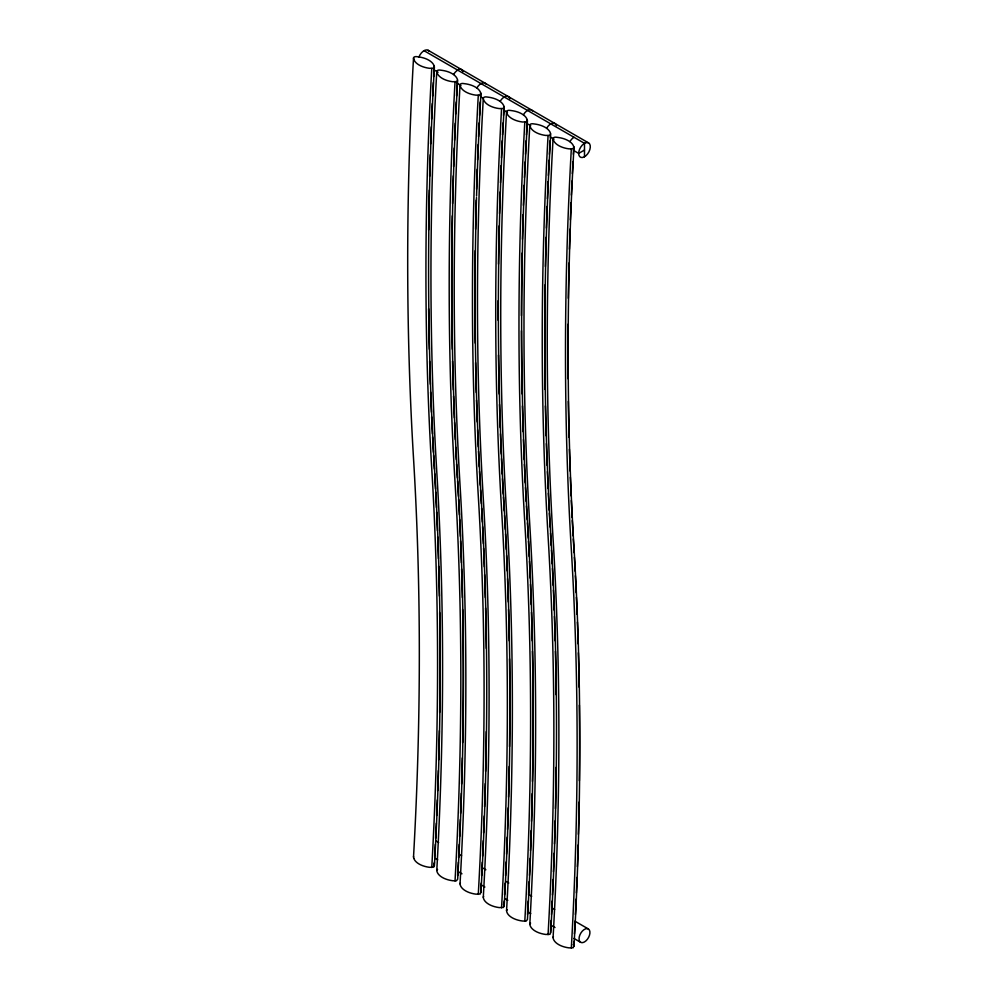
<?xml version="1.0" encoding="UTF-8"?>
<svg xmlns="http://www.w3.org/2000/svg" width="998" height="998" viewBox="0 0 998 998"><rect width="100%" height="100%" fill="white"/><g stroke="black" fill="none" stroke-linecap="round" stroke-linejoin="round"><path stroke-width="1.5" d="M584.491 150.049L578.678 153.405L573.451 150.386M413.783 59.269A19.174 10.367 3 0 0 429.427 68.301L433.693 68.151L434.205 66.18A19.199 10.379 3 0 0 428.766 60.142L426.932 59.206A19.199 10.379 3 0 0 417.987 56.824L416.952 56.674A2.732 1.472 3 0 0 413.521 57.984A3651.345 2108.113 -60 0 0 413.521 458.344A3635.053 2098.707 -60 0 1 413.521 856.995L413.771 858.268M436.775 71.407L437.037 72.692A19.174 10.367 3 0 0 452.68 81.724L456.959 81.587L457.458 79.615A19.199 10.379 3 0 0 452.032 73.578L450.185 72.629A19.199 10.379 3 0 0 441.241 70.247L440.218 70.11A2.732 1.472 3 0 0 436.775 71.407A3651.345 2108.113 -60 0 0 436.775 471.78A3635.053 2098.707 -60 0 1 436.775 870.418L437.037 871.703A19.174 10.367 3 0 0 452.68 880.735L456.385 880.81L457.658 879.188A3639.157 2101.077 -60 0 0 457.658 480.113A3647.241 2105.743 -60 0 1 457.658 80.177M460.041 84.842L460.29 86.115A19.174 10.367 3 0 0 475.946 95.159L480.213 95.01L480.724 93.039A19.199 10.379 3 0 0 475.285 87.001L473.451 86.065A19.199 10.379 3 0 0 464.507 83.682L463.471 83.533A2.732 1.472 3 0 0 460.041 84.842A3651.345 2108.113 -60 0 0 460.041 485.203A3635.053 2098.707 -60 0 1 460.041 883.854L460.29 885.126A19.174 10.367 3 0 0 475.946 894.158L480.213 894.021L480.724 892.05A3639.718 2101.401 -60 0 0 481.211 883.093M483.294 98.266L483.556 99.55A19.174 10.367 3 0 0 499.2 108.582L503.479 108.445L503.978 106.474A19.199 10.379 3 0 0 498.551 100.424L496.705 99.488A19.199 10.379 3 0 0 487.76 97.105L486.737 96.968A2.732 1.472 3 0 0 483.294 98.266A3651.345 2108.113 -60 0 0 483.294 498.638A3635.053 2098.707 -60 0 1 483.294 897.277L483.556 898.562A19.174 10.367 3 0 0 499.2 907.594L503.479 907.456L503.978 905.485A19.199 10.379 3 0 0 503.466 904.163M506.822 112.986A19.174 10.367 3 0 0 522.465 122.005L526.732 121.868L527.243 119.897A19.199 10.379 3 0 0 521.804 113.859L519.97 112.911A19.199 10.379 3 0 0 511.026 110.541L509.99 110.391A2.732 1.472 3 0 0 506.547 111.701A3651.345 2108.113 -60 0 0 506.56 512.061A3635.053 2098.707 -60 0 1 506.56 910.712L506.809 911.985A19.174 10.367 3 0 0 522.465 921.017L526.171 921.092L527.443 919.47A3639.157 2101.077 -60 0 0 527.443 520.395A3647.241 2105.743 -60 0 1 527.443 120.459M529.813 125.124L530.075 126.409A19.174 10.367 3 0 0 545.719 135.441L549.998 135.304L550.497 133.333A19.199 10.379 3 0 0 545.07 127.282L543.224 126.347A19.199 10.379 3 0 0 534.279 123.964L533.256 123.827A2.732 1.472 3 0 0 529.813 125.124A3651.345 2108.113 -60 0 0 529.813 525.484A3635.053 2098.707 -60 0 1 529.813 924.136L530.075 925.408A19.174 10.367 3 0 0 545.719 934.452L549.998 934.303L550.497 932.344A3639.718 2101.401 -60 0 0 551.158 920.405M553.067 138.56L553.329 139.832A19.174 10.367 3 0 0 568.985 148.864L573.251 148.727L573.763 146.756A19.199 10.379 3 0 0 568.324 140.718L566.49 139.77A19.199 10.379 3 0 0 557.545 137.4L556.51 137.25A2.732 1.472 3 0 0 553.067 138.56A3651.345 2108.113 -60 0 0 553.079 538.92A3635.053 2098.707 -60 0 1 553.079 937.559L553.329 938.844A19.174 10.367 3 0 0 568.985 947.875L573.251 947.738L573.763 945.767A19.199 10.379 3 0 0 573.251 944.445M413.783 858.28A19.174 10.367 3 0 0 429.427 867.312L433.693 867.162L434.205 865.191A19.199 10.379 3 0 0 433.693 863.881M428.117 50.274L588.608 142.926A8.221 4.753 -60 0 1 586.001 155.663A8.221 4.753 -60 0 1 578.877 151.559A8.221 4.753 -60 0 1 588.608 142.926M424 50.673L584.491 143.338L584.491 156.761M434.043 69.897L438.072 72.23M457.084 83.208L460.964 85.441M480.35 96.631L482.932 98.128M503.603 110.067L507.483 112.3M526.857 123.49L530.736 125.736M550.123 136.926L554.002 139.159M435.951 840.965L438.658 842.524M458.88 854.201L461.575 855.76M481.809 867.437L485.851 869.769M506.086 881.446L508.78 883.005M529.015 894.695L531.709 896.241M551.944 907.93L554.639 909.477M574.86 921.166L588.346 928.951A7.722 4.454 -60 0 1 585.901 940.902A7.722 4.454 -60 0 1 579.227 937.047A7.722 4.454 -60 0 1 588.346 928.951M434.978 858.218L437.685 859.777M457.907 871.454L461.949 873.799M480.836 884.69L484.878 887.035M505.113 898.711L507.807 900.271M528.042 911.947L530.736 913.507M550.971 925.183L555.013 927.516M573.887 938.419L580.636 942.312M506.56 111.701L506.809 112.974M413.521 57.984L413.771 59.256M431.76 68.513A3651.345 2108.113 -60 0 0 431.76 468.885A3635.053 2098.707 -60 0 1 431.76 867.524M434.404 66.754A3647.241 2105.743 -60 0 0 434.404 466.677A3639.157 2101.077 -60 0 1 434.404 865.765M433.581 455.338A3646.68 2105.418 -60 0 0 434.205 466.054A3639.718 2101.401 -60 0 1 434.392 469.11M433.406 452.269A3646.68 2105.418 -60 0 1 432.583 436.887M432.421 433.818A3646.68 2105.418 -60 0 1 431.623 416.827M431.423 412.186A3646.68 2105.418 -60 0 1 430.612 392.027M430.338 384.255A3646.68 2105.418 -60 0 1 429.627 361.226M429.327 349.275A3646.68 2105.418 -60 0 1 428.604 308.769M428.604 229.939A3646.68 2105.418 -60 0 1 429.29 190.144M429.627 176.309A3646.68 2105.418 -60 0 1 430.263 154.727M430.625 143.912A3646.68 2105.418 -60 0 1 431.273 126.883M431.598 119.124A3646.68 2105.418 -60 0 1 432.284 103.592M432.645 96.02A3646.68 2105.418 -60 0 1 433.319 82.609M433.631 76.646A3646.68 2105.418 -60 0 1 434.205 66.18M434.654 473.713A3639.718 2101.401 -60 0 1 435.502 489.045M435.664 492.114A3639.718 2101.401 -60 0 1 436.425 507.508M436.637 512.136A3639.718 2101.401 -60 0 1 437.436 530.674M437.673 536.862A3639.718 2101.401 -60 0 1 438.421 558.606M438.646 566.253A3639.718 2101.401 -60 0 1 439.37 596.08M439.644 612.56A3639.718 2101.401 -60 0 1 439.644 712.41M439.332 730.736A3639.718 2101.401 -60 0 1 438.646 759.865M438.334 770.631A3639.718 2101.401 -60 0 1 437.66 790.678M437.311 799.947A3639.718 2101.401 -60 0 1 436.675 815.416M436.338 823.175A3639.718 2101.401 -60 0 1 435.615 838.37M435.328 844.32A3639.718 2101.401 -60 0 1 434.691 856.247M434.367 862.21A3639.718 2101.401 -60 0 1 434.205 865.191M413.521 856.995A2.732 1.472 3 0 1 413.609 856.608M418.973 56.948A8.221 4.753 -60 0 1 429.04 51.135M476.882 87.924A8.221 4.753 -60 0 1 486.026 84.032M453.616 74.488A8.221 4.753 -60 0 1 457.733 70.147M455.026 81.948A3651.345 2108.113 -60 0 0 455.026 482.308A3635.053 2098.707 -60 0 1 455.026 880.96M457.371 477.955A3646.68 2105.418 -60 0 1 456.573 464.157M456.323 459.554A3646.68 2105.418 -60 0 1 455.687 447.241M455.313 439.532A3646.68 2105.418 -60 0 1 454.552 422.528M454.352 417.875A3646.68 2105.418 -60 0 1 453.541 396.131M453.341 389.894A3646.68 2105.418 -60 0 1 452.543 361.201M452.294 349.238A3646.68 2105.418 -60 0 1 452.294 215.842M452.543 203.567A3646.68 2105.418 -60 0 1 453.279 175.873M453.579 166.616A3646.68 2105.418 -60 0 1 454.227 148.053M454.527 140.319A3646.68 2105.418 -60 0 1 455.25 123.241M455.687 113.909A3646.68 2105.418 -60 0 1 456.261 101.996M456.573 96.033A3646.68 2105.418 -60 0 1 457.296 82.597M457.558 481.011A3639.718 2101.401 -60 0 1 458.431 496.33M458.593 499.399A3639.718 2101.401 -60 0 1 459.392 514.768M459.616 519.397A3639.718 2101.401 -60 0 1 460.377 536.363M460.565 541.003A3639.718 2101.401 -60 0 1 461.375 562.71M461.575 568.922A3639.718 2101.401 -60 0 1 462.373 597.565M462.623 609.516A3639.718 2101.401 -60 0 1 462.623 742.637M462.299 757.944A3639.718 2101.401 -60 0 1 461.587 784.066M461.301 793.31A3639.718 2101.401 -60 0 1 460.577 813.37M460.328 819.558A3639.718 2101.401 -60 0 1 459.591 836.598M459.242 844.358A3639.718 2101.401 -60 0 1 458.581 857.744M458.356 862.222A3639.718 2101.401 -60 0 1 457.633 875.633M436.775 870.418A2.732 1.472 3 0 1 437.573 869.408M457.346 69.922A8.221 4.753 -60 0 1 462.96 71.656M478.279 95.371A3651.345 2108.113 -60 0 0 478.279 495.744A3635.053 2098.707 -60 0 1 478.279 894.383M476.508 197.579A3647.241 2105.743 -60 0 0 480.924 493.536A3639.157 2101.077 -60 0 1 480.924 892.611M476.557 196.045A3647.241 2105.743 -60 0 1 480.924 93.612M480.537 489.856A3646.68 2105.418 -60 0 0 480.724 492.912A3639.718 2101.401 -60 0 1 481.348 503.628M480.275 485.253A3646.68 2105.418 -60 0 1 479.502 471.443M479.252 466.827A3646.68 2105.418 -60 0 1 478.491 451.408M478.279 446.78A3646.68 2105.418 -60 0 1 477.555 429.751M477.244 421.992A3646.68 2105.418 -60 0 1 476.495 400.21M476.271 392.551A3646.68 2105.418 -60 0 1 475.547 362.661M475.223 343.15A3646.68 2105.418 -60 0 1 475.198 250.685M475.547 229.266A3646.68 2105.418 -60 0 1 476.233 200.087M476.545 189.296A3646.68 2105.418 -60 0 1 477.206 169.223M477.543 159.942A3646.68 2105.418 -60 0 1 478.179 144.436M478.516 136.664A3646.68 2105.418 -60 0 1 479.152 122.879M479.527 115.431A3646.68 2105.418 -60 0 1 480.225 102.008M480.549 96.033A3646.68 2105.418 -60 0 1 480.724 93.039M481.61 508.231A3639.718 2101.401 -60 0 1 482.346 522.054M482.57 526.67A3639.718 2101.401 -60 0 1 483.369 543.623M483.568 548.251A3639.718 2101.401 -60 0 1 484.304 566.827M484.579 574.586A3639.718 2101.401 -60 0 1 485.29 597.577M485.564 608.007A3639.718 2101.401 -60 0 1 486.288 648.426M486.276 731.634A3639.718 2101.401 -60 0 1 485.564 771.379M485.253 783.655A3639.718 2101.401 -60 0 1 484.554 806.733M484.23 815.99A3639.718 2101.401 -60 0 1 483.581 832.993M483.269 840.728A3639.718 2101.401 -60 0 1 482.57 856.234M482.284 862.247A3639.718 2101.401 -60 0 1 481.61 875.645M460.041 883.854A2.732 1.472 3 0 1 460.402 883.118M500.135 101.347A8.221 4.753 -60 0 1 509.866 98.74M501.545 108.807A3651.345 2108.113 -60 0 0 501.545 509.167A3635.053 2098.707 -60 0 1 501.545 907.818M504.177 107.035A3647.241 2105.743 -60 0 0 504.177 506.972A3639.157 2101.077 -60 0 1 504.177 906.047M503.441 497.154A3646.68 2105.418 -60 0 0 503.978 506.348A3639.718 2101.401 -60 0 1 504.252 510.926M503.266 494.085A3646.68 2105.418 -60 0 1 502.443 478.716M502.206 474.1A3646.68 2105.418 -60 0 1 501.47 458.668M501.27 454.028A3646.68 2105.418 -60 0 1 500.447 433.868M500.223 427.655A3646.68 2105.418 -60 0 1 499.487 404.489M499.212 394.048A3646.68 2105.418 -60 0 1 498.464 355.063M498.177 320.37A3646.68 2105.418 -60 0 1 498.177 300.66M498.464 264.121A3646.68 2105.418 -60 0 1 499.175 225.822M499.487 213.51A3646.68 2105.418 -60 0 1 500.148 191.928M500.46 182.659A3646.68 2105.418 -60 0 1 501.108 165.618M501.433 157.859A3646.68 2105.418 -60 0 1 502.206 140.768M502.493 134.817A3646.68 2105.418 -60 0 1 503.092 122.891M503.491 115.431A3646.68 2105.418 -60 0 1 503.978 106.474M504.526 515.529A3639.718 2101.401 -60 0 1 505.287 529.327M505.524 533.942A3639.718 2101.401 -60 0 1 506.273 549.337M506.56 555.499A3639.718 2101.401 -60 0 1 507.209 570.956M507.508 578.703A3639.718 2101.401 -60 0 1 508.294 602.006M508.506 609.516A3639.718 2101.401 -60 0 1 509.23 640.853M509.504 658.842A3639.718 2101.401 -60 0 1 509.504 746.591M509.205 766.439A3639.718 2101.401 -60 0 1 508.506 797.078M508.207 807.844A3639.718 2101.401 -60 0 1 507.495 829.413M507.209 837.135A3639.718 2101.401 -60 0 1 506.522 854.163M506.186 861.91A3639.718 2101.401 -60 0 1 505.537 875.683M505.175 883.118A3639.718 2101.401 -60 0 1 504.551 895.031M504.227 901.007A3639.718 2101.401 -60 0 1 503.978 905.485M483.294 897.277A2.732 1.472 3 0 1 483.656 896.553M523.401 114.782A8.221 4.753 -60 0 1 532.545 110.89M524.798 122.23A3651.345 2108.113 -60 0 0 524.798 522.59A3635.053 2098.707 -60 0 1 524.798 921.241M527.243 519.771A3646.68 2105.418 -60 0 1 526.433 505.974M526.183 501.37A3646.68 2105.418 -60 0 1 525.459 487.523M525.235 482.895A3646.68 2105.418 -60 0 1 524.387 464.357M524.2 459.704A3646.68 2105.418 -60 0 1 523.426 439.532M523.164 431.747A3646.68 2105.418 -60 0 1 522.428 405.974M522.154 394.01A3646.68 2105.418 -60 0 1 521.43 330.775M521.43 315.605A3646.68 2105.418 -60 0 1 522.129 253.055M522.428 239.246A3646.68 2105.418 -60 0 1 523.102 214.62M523.401 205.351A3646.68 2105.418 -60 0 1 524.125 185.241M524.437 177.494A3646.68 2105.418 -60 0 1 525.098 161.975M525.459 154.191A3646.68 2105.418 -60 0 1 526.121 140.793M526.433 134.83A3646.68 2105.418 -60 0 1 527.243 119.897M527.418 522.827A3639.718 2101.401 -60 0 1 528.291 538.147M528.453 541.228A3639.718 2101.401 -60 0 1 529.239 556.597M529.464 561.225A3639.718 2101.401 -60 0 1 530.212 578.204M530.462 584.391A3639.718 2101.401 -60 0 1 531.21 604.551M531.46 612.323A3639.718 2101.401 -60 0 1 532.221 640.828M532.433 651.295A3639.718 2101.401 -60 0 1 532.433 781.397M532.184 793.635A3639.718 2101.401 -60 0 1 531.46 821.267M531.173 830.511A3639.718 2101.401 -60 0 1 530.462 850.57M530.163 858.292A3639.718 2101.401 -60 0 1 529.439 875.333M529.165 881.546A3639.718 2101.401 -60 0 1 528.503 895.056M528.204 901.019A3639.718 2101.401 -60 0 1 527.493 914.43M506.547 910.712A2.732 1.472 3 0 1 507.346 909.689M546.654 128.206A8.221 4.753 -60 0 1 556.385 125.598M548.064 135.666A3651.345 2108.113 -60 0 0 548.064 536.026A3635.053 2098.707 -60 0 1 548.064 934.677M550.696 133.894A3647.241 2105.743 -60 0 0 550.696 533.818A3639.157 2101.077 -60 0 1 550.696 932.905M550.135 527.069A3646.68 2105.418 -60 0 1 549.362 513.259M549.199 510.19A3646.68 2105.418 -60 0 1 548.351 493.249M548.127 488.608A3646.68 2105.418 -60 0 1 547.391 471.592M547.141 465.38A3646.68 2105.418 -60 0 1 546.38 443.611M546.131 435.814A3646.68 2105.418 -60 0 1 545.382 405.936M545.083 389.445A3646.68 2105.418 -60 0 1 545.07 284.867M545.382 266.491A3646.68 2105.418 -60 0 1 546.093 237.287M546.368 228.043A3646.68 2105.418 -60 0 1 547.091 206.411M547.391 198.677A3646.68 2105.418 -60 0 1 548.089 181.611M548.364 175.399A3646.68 2105.418 -60 0 1 549.075 160.179M549.374 154.228A3646.68 2105.418 -60 0 1 550.085 140.793M550.497 533.194A3639.718 2101.401 -60 0 1 551.208 545.444M551.47 550.048A3639.718 2101.401 -60 0 1 552.193 563.87M552.43 568.486A3639.718 2101.401 -60 0 1 553.216 585.452M553.416 590.08A3639.718 2101.401 -60 0 1 554.189 610.215M554.414 616.427A3639.718 2101.401 -60 0 1 555.15 640.841M555.412 651.27A3639.718 2101.401 -60 0 1 556.136 694.72M556.098 767.362A3639.718 2101.401 -60 0 1 555.412 808.592M555.113 820.867A3639.718 2101.401 -60 0 1 554.439 843.934M554.115 853.19A3639.718 2101.401 -60 0 1 553.428 871.728M553.104 879.463A3639.718 2101.401 -60 0 1 552.418 894.969M552.131 901.044A3639.718 2101.401 -60 0 1 551.47 914.442M529.813 924.136A2.732 1.472 3 0 1 530.612 923.113M569.92 141.629A8.221 4.753 -60 0 1 574.025 137.287M571.318 149.089A3651.345 2108.113 -60 0 0 571.318 549.449A3635.053 2098.707 -60 0 1 571.318 948.1M573.962 147.317A3647.241 2105.743 -60 0 0 573.962 547.253A3639.157 2101.077 -60 0 1 573.962 946.329M573.301 538.97A3646.68 2105.418 -60 0 0 573.763 546.63A3639.718 2101.401 -60 0 1 574.124 552.742M573.126 535.901A3646.68 2105.418 -60 0 1 572.291 520.544M572.141 517.463A3646.68 2105.418 -60 0 1 571.318 500.497M571.106 495.856A3646.68 2105.418 -60 0 1 570.345 477.256M570.108 471.044A3646.68 2105.418 -60 0 1 569.396 449.25M569.06 437.311A3646.68 2105.418 -60 0 1 568.324 401.371M568.062 378.791A3646.68 2105.418 -60 0 1 568.037 324.225M568.324 298.29A3646.68 2105.418 -60 0 1 569.022 263.035M569.396 249.176A3646.68 2105.418 -60 0 1 570.02 229.128M570.357 219.847A3646.68 2105.418 -60 0 1 571.018 202.806M571.343 195.047A3646.68 2105.418 -60 0 1 571.979 181.05M572.341 173.615A3646.68 2105.418 -60 0 1 572.952 161.688M573.339 154.228A3646.68 2105.418 -60 0 1 573.763 146.756M574.386 557.346A3639.718 2101.401 -60 0 1 575.135 571.155M575.372 575.759A3639.718 2101.401 -60 0 1 576.195 592.7M576.407 597.328A3639.718 2101.401 -60 0 1 577.106 614.344M577.393 622.091A3639.718 2101.401 -60 0 1 578.116 643.847M578.366 652.779A3639.718 2101.401 -60 0 1 579.114 687.135M579.364 705.137A3639.718 2101.401 -60 0 1 579.364 780.785M579.065 802.13A3639.718 2101.401 -60 0 1 578.366 834.291M578.067 845.057A3639.718 2101.401 -60 0 1 577.38 866.613M576.981 877.429A3639.718 2101.401 -60 0 1 576.37 892.898M576.096 899.098A3639.718 2101.401 -60 0 1 575.397 914.48M575.023 921.915A3639.718 2101.401 -60 0 1 574.411 933.829M574.012 941.289A3639.718 2101.401 -60 0 1 573.763 945.767M553.067 937.571A2.732 1.472 3 0 1 553.441 936.835"/></g></svg>
